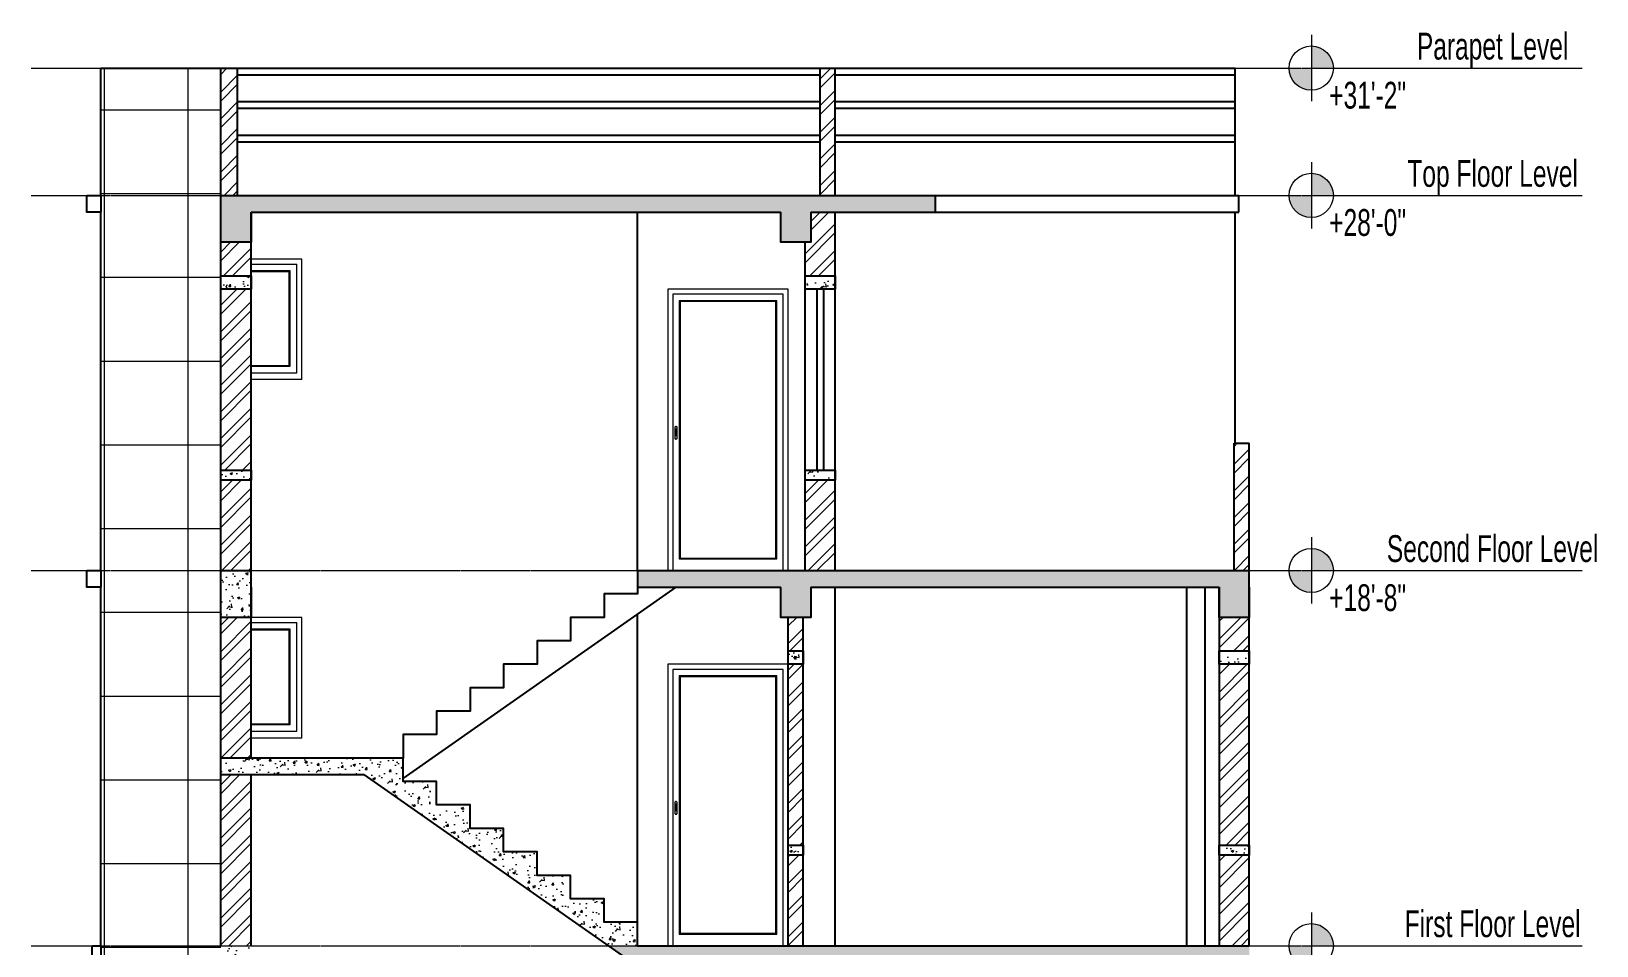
# Model space of a CAD drawing. Header units: inches. Extents: x -5142662 to -4941318, y -3361958 to -3160563.
# Drawn here: x -5002271.8 to -5001804.4, y -3263024.5 to -3262751.5 of the extents above; entities that cross this region are included whole.
import ezdxf

# ---------------------------------------------------------------- set-up
doc = ezdxf.new("R2010")
doc.units = ezdxf.units.IN
doc.header["$LTSCALE"] = 2
doc.header["$MEASUREMENT"] = 0
doc.linetypes.add('ACAD_ISO02W100', pattern=[15, 12, -3])
doc.linetypes.add('CENTER', pattern=[2, 1.25, -0.25, 0.25, -0.25])
doc.layers.get('0').update_dxf_attribs({"linetype": 'CONTINUOUS'})
for name, color, linetype, lineweight in [('Annotate-Bold.w', 187, 'CONTINUOUS', 18), ('Door-Window', 47, 'CONTINUOUS', 15), ('HATCH', 60, 'ACAD_ISO02W100', 13), ('window', 4, 'CONTINUOUS', 13)]:
    doc.layers.add(name, color=color, linetype=linetype, lineweight=lineweight)
doc.styles.add('Arial', font='arial.ttf', dxfattribs={"width": 0.8, "height": 12})
pattern_1 = [(50, (0, 0), (7.172601826, -0.62752135), [0.75, -8.25]), (355, (0, 0), (-1.387513336, 7.521921337), [0.6, -6.6]), (100.45144446, (0.598, -0.052), (5.785088467, 6.89439991), [0.63740192, -7.01142112]), (46.1842, (0, 2), (10.672413307, -1.655192808), [1.125, -12.375]), (96.63563549, (0.889, 1.862), (9.346619457, 9.741186008), [0.95610342, -10.5171376]), (351.184164, (0, 2), (9.34661945, 9.741186003), [0.9, -9.90000001]), (21, (1, 1.5), (5.969070521, -4.0261889067), [0.75, -8.25]), (326, (1, 1.5), (2.433153319, 7.2515004505), [0.6, -6.6]), (71.45144474, (1.4974, 1.1645), (8.402223767, 3.225311528), [0.6374019, -7.01142112]), (37.5, (0, 0), (0.1215985532, 3.3289385383), [0, -6.52, 0, -6.7, 0, -6.625]), (7.5, (0, 0), (2.6306953744, 3.9441171188), [0, -3.82, 0, -6.37, 0, -2.525]), (327.5, (-2.23, 0), (5.3382243617, -0.2255487173), [0, -2.5, 0, -7.8, 0, -10.35]), (317.5, (-3.23, 0), (5.8318616934, 1.0010498233), [0, -3.25, 0, -5.18, 0, -7.35])]

msp = doc.modelspace()

# ---------------------------------------------------------------- hatches: boundary and pattern name
at = {"layer": 'Annotate-Bold.w', "ltscale": 0.005}
h = msp.add_hatch(color=256, dxfattribs=at)
h.dxf.hatch_style = 1
h.paths.add_polyline_path([(-5001889.64, -3262755.93), (-5001889.64, -3262762.52), (-5001883.04, -3262762.52, 0.414214)])
h.paths.add_polyline_path([(-5001889.64, -3262769.12), (-5001889.64, -3262762.52), (-5001896.23, -3262762.52, 0.414214)])
h = msp.add_hatch(color=256, dxfattribs=at)
h.dxf.hatch_style = 1
h.paths.add_polyline_path([(-5001889.64, -3262793.93), (-5001889.64, -3262800.52), (-5001883.04, -3262800.52, 0.414214)])
h.paths.add_polyline_path([(-5001889.64, -3262807.12), (-5001889.64, -3262800.52), (-5001896.23, -3262800.52, 0.414214)])
h = msp.add_hatch(color=256, dxfattribs=at)
h.dxf.hatch_style = 1
h.paths.add_polyline_path([(-5001889.64, -3262905.93), (-5001889.64, -3262912.52), (-5001883.04, -3262912.52, 0.414214)])
h.paths.add_polyline_path([(-5001889.64, -3262919.12), (-5001889.64, -3262912.52), (-5001896.23, -3262912.52, 0.414214)])
h = msp.add_hatch(color=256, dxfattribs=at)
h.dxf.hatch_style = 1
h.paths.add_polyline_path([(-5001889.64, -3263017.93), (-5001889.64, -3263024.52), (-5001883.04, -3263024.52, 0.414214)])
h.paths.add_polyline_path([(-5001889.64, -3263031.12), (-5001889.64, -3263024.52), (-5001896.23, -3263024.52, 0.414214)])
at = {"layer": 'Door-Window', "linetype": 'ByBlock'}
h = msp.add_hatch(dxfattribs=at)
h.set_pattern_fill('AR-CONC', color=256)
h.set_pattern_definition(pattern_1)
h.paths.add_polyline_path([(-5002039.05, -3262805.52), (-5002001.8, -3262805.52), (-5002001.8, -3262800.52), (-5002215.26, -3262800.52), (-5002215.26, -3262814.52), (-5002206.17, -3262814.52), (-5002206.17, -3262805.52), (-5002048.05, -3262805.52), (-5002048.05, -3262814.52), (-5002039.05, -3262814.52)])
h = msp.add_hatch(dxfattribs=at)
h.set_pattern_fill('AR-CONC', color=256)
h.set_pattern_definition(pattern_1)
h.paths.add_polyline_path([(-5002206.17, -3262824.52), (-5002215.26, -3262824.52), (-5002215.26, -3262828.52), (-5002206.17, -3262828.52)])
h = msp.add_hatch(dxfattribs=at)
h.set_pattern_fill('AR-CONC', color=256)
h.set_pattern_definition(pattern_1)
h.paths.add_polyline_path([(-5002031.8, -3262824.52), (-5002040.8, -3262824.52), (-5002040.8, -3262828.52), (-5002031.8, -3262828.52)])
h = msp.add_hatch(dxfattribs=at)
h.set_pattern_fill('AR-CONC', color=256)
h.set_pattern_definition(pattern_1)
h.paths.add_polyline_path([(-5002206.17, -3262882.52), (-5002215.26, -3262882.52), (-5002215.26, -3262885.52), (-5002206.17, -3262885.52)])
h = msp.add_hatch(dxfattribs=at)
h.set_pattern_fill('AR-CONC', color=256)
h.set_pattern_definition(pattern_1)
h.paths.add_polyline_path([(-5002031.8, -3262882.52), (-5002040.8, -3262882.52), (-5002040.8, -3262885.52), (-5002031.8, -3262885.52)])
h = msp.add_hatch(dxfattribs=at)
h.set_pattern_fill('AR-CONC', color=256)
h.set_pattern_definition(pattern_1)
h.paths.add_polyline_path([(-5002206.17, -3262917.52), (-5002206.17, -3262912.52), (-5002215.26, -3262912.52), (-5002215.26, -3262926.52), (-5002206.17, -3262926.52)])
h = msp.add_hatch(dxfattribs=at)
h.set_pattern_fill('AR-CONC', color=256)
h.set_pattern_definition(pattern_1)
h.paths.add_polyline_path([(-5002039.05, -3262917.52), (-5001917.16, -3262917.52), (-5001917.16, -3262926.52), (-5001908.16, -3262926.52), (-5001908.16, -3262917.52), (-5001908.16, -3262912.52), (-5002090.8, -3262912.52), (-5002090.8, -3262917.52), (-5002048.05, -3262917.52), (-5002048.05, -3262926.52), (-5002039.05, -3262926.52)])
h = msp.add_hatch(dxfattribs=at)
h.set_pattern_fill('AR-CONC', color=256)
h.set_pattern_definition(pattern_1)
h.paths.add_polyline_path([(-5002041.3, -3262936.52), (-5002045.8, -3262936.52), (-5002045.8, -3262940.52), (-5002041.3, -3262940.52)])
h = msp.add_hatch(dxfattribs=at)
h.set_pattern_fill('AR-CONC', color=256)
h.set_pattern_definition(pattern_1)
h.paths.add_polyline_path([(-5001908.16, -3262936.52), (-5001917.16, -3262936.52), (-5001917.16, -3262940.52), (-5001908.16, -3262940.52)])
h = msp.add_hatch(dxfattribs=at)
h.set_pattern_fill('AR-CONC', color=256)
h.set_pattern_definition(pattern_1)
h.paths.add_polyline_path([(-5002100.8, -3263010.52), (-5002110.8, -3263010.52), (-5002110.8, -3263003.52), (-5002120.8, -3263003.52), (-5002120.8, -3262996.52), (-5002130.8, -3262996.52), (-5002130.8, -3262989.52), (-5002140.8, -3262989.52), (-5002140.8, -3262982.52), (-5002150.8, -3262982.52), (-5002150.8, -3262975.52), (-5002160.8, -3262975.52), (-5002160.8, -3262968.52), (-5002215.26, -3262968.52), (-5002215.26, -3262973.52), (-5002172.38, -3262973.52), (-5002099.52, -3263024.52), (-5002090.8, -3263024.52), (-5002090.8, -3263017.52), (-5002100.8, -3263017.52)])
h = msp.add_hatch(dxfattribs=at)
h.set_pattern_fill('AR-CONC', color=256)
h.set_pattern_definition(pattern_1)
h.paths.add_polyline_path([(-5002041.3, -3262994.52), (-5002045.8, -3262994.52), (-5002045.8, -3262997.52), (-5002041.3, -3262997.52)])
h = msp.add_hatch(dxfattribs=at)
h.set_pattern_fill('AR-CONC', color=256)
h.set_pattern_definition(pattern_1)
h.paths.add_polyline_path([(-5001908.16, -3262994.52), (-5001917.16, -3262994.52), (-5001917.16, -3262997.52), (-5001908.16, -3262997.52)])
h = msp.add_hatch(dxfattribs=at)
h.set_pattern_fill('AR-CONC', color=256)
h.set_pattern_definition(pattern_1)
h.paths.add_polyline_path([(-5002206.17, -3263029.52), (-5002206.17, -3263024.52), (-5002215.26, -3263024.52), (-5002215.26, -3263038.52), (-5002206.17, -3263038.52)])
h = msp.add_hatch(dxfattribs=at)
h.set_pattern_fill('AR-CONC', color=256)
h.set_pattern_definition(pattern_1)
h.paths.add_polyline_path([(-5002039.05, -3263029.52), (-5001917.16, -3263029.52), (-5001917.16, -3263038.52), (-5001908.16, -3263038.52), (-5001908.16, -3263029.52), (-5001908.16, -3263024.52), (-5002099.52, -3263024.52), (-5002092.38, -3263029.52), (-5002048.05, -3263029.52), (-5002048.05, -3263038.52), (-5002039.05, -3263038.52)])
at = {"layer": 'HATCH', "transparency": 33554661}
h = msp.add_hatch(dxfattribs=at)
h.set_pattern_fill('ANSI37', color=256, scale=200, angle=45)
h.paths.add_polyline_path([(-5002215.26, -3262762.52), (-5002251.08, -3262762.52), (-5002251.08, -3262800.52), (-5002215.26, -3262800.52)])
at = {"layer": 'HATCH', "ltscale": 0.01}
h = msp.add_hatch(dxfattribs=at)
h.set_pattern_fill('ANSI32', color=256, scale=15, style=0)
h.paths.add_polyline_path([(-5002210.21, -3262762.52), (-5002215.26, -3262762.52), (-5002215.26, -3262800.52), (-5002210.21, -3262800.52)])
h = msp.add_hatch(dxfattribs=at)
h.set_pattern_fill('ANSI32', color=256, scale=15, style=0)
h.paths.add_polyline_path([(-5002031.8, -3262762.52), (-5002036.3, -3262762.52), (-5002036.3, -3262800.52), (-5002031.8, -3262800.52)])
at = {"layer": 'HATCH', "transparency": 33554661}
h = msp.add_hatch(dxfattribs=at)
h.set_pattern_fill('ANSI37', color=256, scale=200, angle=45)
h.paths.add_polyline_path([(-5002215.26, -3262800.52), (-5002251.08, -3262800.52), (-5002251.08, -3262805.52), (-5002251.08, -3262912.52), (-5002215.26, -3262912.52)])
at = {"layer": 'HATCH', "ltscale": 0.01}
h = msp.add_hatch(dxfattribs=at)
h.set_pattern_fill('ANSI32', color=256, scale=15, style=0)
h.paths.add_polyline_path([(-5002031.8, -3262805.52), (-5002039.05, -3262805.52), (-5002039.05, -3262814.52), (-5002040.8, -3262814.52), (-5002040.8, -3262824.52), (-5002031.8, -3262824.52)])
h = msp.add_hatch(dxfattribs=at)
h.set_pattern_fill('ANSI32', color=256, scale=15, style=0)
h.paths.add_polyline_path([(-5002206.17, -3262814.52), (-5002215.26, -3262814.52), (-5002215.26, -3262824.52), (-5002206.17, -3262824.52)])
h = msp.add_hatch(dxfattribs=at)
h.set_pattern_fill('ANSI32', color=256, scale=15, style=0)
h.paths.add_polyline_path([(-5002206.17, -3262828.52), (-5002215.26, -3262828.52), (-5002215.26, -3262882.52), (-5002206.17, -3262882.52)])
h = msp.add_hatch(dxfattribs=at)
h.set_pattern_fill('ANSI32', color=256, scale=15, style=0)
h.paths.add_polyline_path([(-5001908.16, -3262874.52), (-5001912.67, -3262874.52), (-5001912.67, -3262912.52), (-5001908.16, -3262912.52)])
h = msp.add_hatch(dxfattribs=at)
h.set_pattern_fill('ANSI32', color=256, scale=15, style=0)
h.paths.add_polyline_path([(-5002206.17, -3262885.52), (-5002215.26, -3262885.52), (-5002215.26, -3262912.52), (-5002206.17, -3262912.52)])
h = msp.add_hatch(dxfattribs=at)
h.set_pattern_fill('ANSI32', color=256, scale=15, style=0)
h.paths.add_polyline_path([(-5002031.8, -3262885.52), (-5002040.8, -3262885.52), (-5002040.8, -3262912.52), (-5002031.8, -3262912.52)])
at = {"layer": 'HATCH', "transparency": 33554661}
h = msp.add_hatch(dxfattribs=at)
h.set_pattern_fill('ANSI37', color=256, scale=200, angle=45)
h.paths.add_polyline_path([(-5002215.26, -3262912.52), (-5002251.08, -3262912.52), (-5002251.08, -3262917.52), (-5002251.08, -3263024.52), (-5002215.26, -3263024.52)])
at = {"layer": 'HATCH', "ltscale": 0.01}
h = msp.add_hatch(dxfattribs=at)
h.set_pattern_fill('ANSI32', color=256, scale=15, style=0)
h.paths.add_polyline_path([(-5002206.17, -3262926.52), (-5002215.26, -3262926.52), (-5002215.26, -3262968.52), (-5002206.17, -3262968.52)])
h = msp.add_hatch(dxfattribs=at)
h.set_pattern_fill('ANSI32', color=256, scale=15, style=0)
h.paths.add_polyline_path([(-5002041.3, -3262926.52), (-5002045.8, -3262926.52), (-5002045.8, -3262936.52), (-5002041.3, -3262936.52)])
h = msp.add_hatch(dxfattribs=at)
h.set_pattern_fill('ANSI32', color=256, scale=15, style=0)
h.paths.add_polyline_path([(-5001908.16, -3262926.52), (-5001917.16, -3262926.52), (-5001917.16, -3262936.52), (-5001908.16, -3262936.52)])
h = msp.add_hatch(dxfattribs=at)
h.set_pattern_fill('ANSI32', color=256, scale=15, style=0)
h.paths.add_polyline_path([(-5002041.3, -3262940.52), (-5002045.8, -3262940.52), (-5002045.8, -3262994.52), (-5002041.3, -3262994.52)])
h = msp.add_hatch(dxfattribs=at)
h.set_pattern_fill('ANSI32', color=256, scale=15, style=0)
h.paths.add_polyline_path([(-5001908.16, -3262940.52), (-5001917.16, -3262940.52), (-5001917.16, -3262994.52), (-5001908.16, -3262994.52)])
h = msp.add_hatch(dxfattribs=at)
h.set_pattern_fill('ANSI32', color=256, scale=15, style=0)
h.paths.add_polyline_path([(-5002206.17, -3262973.52), (-5002215.26, -3262973.52), (-5002215.26, -3263024.52), (-5002206.17, -3263024.52)])
h = msp.add_hatch(dxfattribs=at)
h.set_pattern_fill('ANSI32', color=256, scale=15, style=0)
h.paths.add_polyline_path([(-5002041.3, -3262997.52), (-5002045.8, -3262997.52), (-5002045.8, -3263024.52), (-5002041.3, -3263024.52)])
h = msp.add_hatch(dxfattribs=at)
h.set_pattern_fill('ANSI32', color=256, scale=15, style=0)
h.paths.add_polyline_path([(-5001908.16, -3262997.52), (-5001917.16, -3262997.52), (-5001917.16, -3263024.52), (-5001908.16, -3263024.52)])
at = {"layer": 'HATCH', "transparency": 33554661}
h = msp.add_hatch(dxfattribs=at)
h.set_pattern_fill('ANSI37', color=256, scale=200, angle=45)
h.paths.add_polyline_path([(-5002215.26, -3263024.52), (-5002251.08, -3263024.52), (-5002251.08, -3263029.52), (-5002251.08, -3263136.52), (-5002215.26, -3263136.52)])

# ---------------------------------------------------------------- linework, layer by layer
at = {"ltscale": 0.5}
for p, q in [((-5002251.08, -3262800.52), (-5002251.08, -3262762.52)), ((-5002251.08, -3262762.52), (-5001912.35, -3262762.52)), ((-5002215.26, -3262800.52), (-5002215.26, -3262762.52)), ((-5002210.21, -3262800.52), (-5002210.21, -3262762.52)), ((-5002210.21, -3262764.52), (-5002036.3, -3262764.52)), ((-5002036.3, -3262800.52), (-5002036.3, -3262762.52)), ((-5002031.8, -3262800.52), (-5002031.8, -3262762.52)), ((-5002031.8, -3262764.52), (-5001912.35, -3262764.52)), ((-5001912.35, -3262800.52), (-5001912.35, -3262762.52)), ((-5002210.21, -3262772.52), (-5002036.3, -3262772.52)), ((-5002210.21, -3262774.52), (-5002036.3, -3262774.52)), ((-5002031.8, -3262772.52), (-5001912.35, -3262772.52)), ((-5002031.8, -3262774.52), (-5001912.35, -3262774.52)), ((-5002210.21, -3262782.52), (-5002036.3, -3262782.52)), ((-5002210.21, -3262784.52), (-5002036.3, -3262784.52)), ((-5002031.8, -3262782.52), (-5001912.35, -3262782.52)), ((-5002031.8, -3262784.52), (-5001912.35, -3262784.52)), ((-5002215.26, -3262800.52), (-5002206.17, -3262800.52)), ((-5002215.26, -3262912.52), (-5002215.26, -3262800.52)), ((-5002206.17, -3262800.52), (-5001911.25, -3262800.52)), ((-5002001.8, -3262805.52), (-5002001.8, -3262800.52)), ((-5001911.25, -3262805.52), (-5001911.25, -3262800.52)), ((-5002251.08, -3262912.52), (-5002251.08, -3262805.52)), ((-5002206.17, -3262805.52), (-5002048.05, -3262805.52)), ((-5002206.17, -3262912.52), (-5002206.17, -3262805.52)), ((-5002090.8, -3262912.52), (-5002090.8, -3262805.52)), ((-5002039.05, -3262805.52), (-5001911.25, -3262805.52)), ((-5002031.8, -3262912.52), (-5002031.8, -3262805.52)), ((-5001912.35, -3262874.52), (-5001912.35, -3262805.52)), ((-5002040.8, -3262912.52), (-5002040.8, -3262814.52)), ((-5002037.3, -3262828.52), (-5002037.3, -3262882.52)), ((-5002035.3, -3262828.52), (-5002035.3, -3262882.52)), ((-5001912.67, -3262912.52), (-5001912.67, -3262874.52)), ((-5001912.67, -3262874.52), (-5001908.16, -3262874.52)), ((-5001908.16, -3262912.52), (-5001908.16, -3262874.52)), ((-5002215.26, -3262912.52), (-5002206.17, -3262912.52)), ((-5002215.26, -3263024.52), (-5002215.26, -3262912.52)), ((-5002206.17, -3262968.52), (-5002206.17, -3262912.52)), ((-5002090.8, -3262912.52), (-5001908.16, -3262912.52)), ((-5001908.16, -3263024.52), (-5001908.16, -3262912.52)), ((-5002251.08, -3263024.52), (-5002251.08, -3262917.52)), ((-5002160.8, -3262974.63), (-5002079.22, -3262917.52)), ((-5002090.8, -3262917.52), (-5002048.05, -3262917.52)), ((-5002039.05, -3262917.52), (-5001917.16, -3262917.52)), ((-5002031.8, -3263024.52), (-5002031.8, -3262917.52)), ((-5001926.87, -3262917.52), (-5001926.87, -3263024.52)), ((-5001921.36, -3263024.52), (-5001921.36, -3262917.52)), ((-5001917.16, -3262917.52), (-5001917.16, -3263024.52)), ((-5002090.8, -3263024.52), (-5002090.8, -3262925.63)), ((-5002045.8, -3263024.52), (-5002045.8, -3262926.52)), ((-5002041.3, -3263024.52), (-5002041.3, -3262926.52)), ((-5002160.8, -3262968.52), (-5002215.26, -3262968.52)), ((-5002172.38, -3262973.52), (-5002215.26, -3262973.52)), ((-5002206.17, -3263024.52), (-5002206.17, -3262973.52)), ((-5002172.38, -3262973.52), (-5002092.38, -3263029.52)), ((-5002090.8, -3263024.52), (-5001908.16, -3263024.52))]:
    msp.add_line(p, q, dxfattribs=at)
for points in [[(-5002255.27, -3262800.52), (-5002251.08, -3262800.52), (-5002251.08, -3262805.52), (-5002255.27, -3262805.52)], [(-5002215.26, -3262824.52), (-5002206.17, -3262824.52), (-5002206.17, -3262828.52), (-5002215.26, -3262828.52)], [(-5002040.8, -3262824.52), (-5002031.8, -3262824.52), (-5002031.8, -3262828.52), (-5002040.8, -3262828.52)], [(-5002215.26, -3262882.52), (-5002206.17, -3262882.52), (-5002206.17, -3262885.52), (-5002215.26, -3262885.52)], [(-5002040.8, -3262882.52), (-5002031.8, -3262882.52), (-5002031.8, -3262885.52), (-5002040.8, -3262885.52)], [(-5002255.27, -3262912.52), (-5002251.08, -3262912.52), (-5002251.08, -3262917.52), (-5002255.27, -3262917.52)], [(-5002045.8, -3262936.52), (-5002041.3, -3262936.52), (-5002041.3, -3262940.52), (-5002045.8, -3262940.52)], [(-5001917.16, -3262936.52), (-5001908.16, -3262936.52), (-5001908.16, -3262940.52), (-5001917.16, -3262940.52)], [(-5002045.8, -3262994.52), (-5002041.3, -3262994.52), (-5002041.3, -3262997.52), (-5002045.8, -3262997.52)], [(-5001917.16, -3262994.52), (-5001908.16, -3262994.52), (-5001908.16, -3262997.52), (-5001917.16, -3262997.52)], [(-5002253.59, -3263024.52), (-5002251.08, -3263024.52), (-5002251.08, -3263029.52), (-5002253.59, -3263029.52)]]:
    msp.add_lwpolyline(points, close=True, dxfattribs=at)
for points in [[(-5002206.17, -3262805.52), (-5002206.17, -3262814.52), (-5002215.26, -3262814.52), (-5002215.26, -3262805.52)], [(-5002039.05, -3262805.52), (-5002039.05, -3262814.52), (-5002048.05, -3262814.52), (-5002048.05, -3262805.52)], [(-5002090.8, -3262912.52), (-5002090.8, -3262919.52), (-5002100.8, -3262919.52), (-5002100.8, -3262926.52), (-5002110.8, -3262926.52), (-5002110.8, -3262933.52), (-5002120.8, -3262933.52), (-5002120.8, -3262940.52), (-5002130.8, -3262940.52), (-5002130.8, -3262947.52), (-5002140.8, -3262947.52), (-5002140.8, -3262954.52), (-5002150.8, -3262954.52), (-5002150.8, -3262961.52), (-5002160.8, -3262961.52), (-5002160.8, -3262968.52)], [(-5002206.17, -3262917.52), (-5002206.17, -3262926.52), (-5002215.26, -3262926.52), (-5002215.26, -3262917.52)], [(-5002039.05, -3262917.52), (-5002039.05, -3262926.52), (-5002048.05, -3262926.52), (-5002048.05, -3262917.52)], [(-5001908.16, -3262917.52), (-5001908.16, -3262926.52), (-5001917.16, -3262926.52), (-5001917.16, -3262917.52)], [(-5002090.8, -3263024.52), (-5002090.8, -3263017.52), (-5002100.8, -3263017.52), (-5002100.8, -3263010.52), (-5002110.8, -3263010.52), (-5002110.8, -3263003.52), (-5002120.8, -3263003.52), (-5002120.8, -3262996.52), (-5002130.8, -3262996.52), (-5002130.8, -3262989.52), (-5002140.8, -3262989.52), (-5002140.8, -3262982.52), (-5002150.8, -3262982.52), (-5002150.8, -3262975.52), (-5002160.8, -3262975.52), (-5002160.8, -3262968.52)]]:
    msp.add_lwpolyline(points, dxfattribs=at)
at = {"layer": 'Annotate-Bold.w', "ltscale": 0.005}
for p, q in [((-5001889.62, -3262752.61), (-5001889.62, -3262772.4)), ((-5001889.62, -3262790.61), (-5001889.62, -3262810.4)), ((-5001889.62, -3262902.61), (-5001889.62, -3262922.4)), ((-5001889.62, -3263014.61), (-5001889.62, -3263034.4))]:
    msp.add_line(p, q, dxfattribs=at)
at = {"layer": 'Annotate-Bold.w', "linetype": 'CENTER', "ltscale": 0.01}
for p, q in [((-5002271.81, -3262762.52), (-5001883.04, -3262762.52)), ((-5002271.81, -3262800.52), (-5001883.04, -3262800.52)), ((-5002271.81, -3262912.52), (-5001883.04, -3262912.52)), ((-5002271.81, -3263024.52), (-5001883.04, -3263024.52))]:
    msp.add_line(p, q, dxfattribs=at)
at = {"layer": 'Annotate-Bold.w'}
for p, q in [((-5001883.04, -3262762.52), (-5001808.73, -3262762.52)), ((-5001883.04, -3262800.52), (-5001808.73, -3262800.52)), ((-5001883.04, -3262912.52), (-5001808.73, -3262912.52)), ((-5001883.04, -3263024.52), (-5001808.73, -3263024.52))]:
    msp.add_line(p, q, dxfattribs=at)
at = {"layer": 'Annotate-Bold.w', "ltscale": 0.005}
for centre in [(-5001889.64, -3262762.52), (-5001889.64, -3262800.52), (-5001889.64, -3262912.52), (-5001889.64, -3263024.52)]:
    msp.add_circle(centre, 6.6, dxfattribs=at)
at = {"layer": 'window'}
for p, q in [((-5002191.05, -3262819.52), (-5002206.17, -3262819.52)), ((-5002206.17, -3262821.02), (-5002192.54, -3262821.02)), ((-5002192.54, -3262853.52), (-5002192.54, -3262821.02)), ((-5002191.05, -3262855.52), (-5002191.05, -3262819.52)), ((-5002194.54, -3262823.02), (-5002206.17, -3262823.02)), ((-5002206.17, -3262823.27), (-5002194.79, -3262823.27)), ((-5002194.79, -3262823.27), (-5002194.54, -3262823.02)), ((-5002194.79, -3262851.27), (-5002194.79, -3262823.27)), ((-5002194.54, -3262851.52), (-5002194.54, -3262823.02)), ((-5002078.11, -3262832.21), (-5002078.34, -3262831.99)), ((-5002049.49, -3262832.21), (-5002049.26, -3262831.99)), ((-5002206.17, -3262851.27), (-5002194.79, -3262851.27)), ((-5002206.17, -3262851.52), (-5002194.54, -3262851.52)), ((-5002206.17, -3262853.52), (-5002192.54, -3262853.52)), ((-5002194.54, -3262851.52), (-5002194.79, -3262851.27)), ((-5002191.05, -3262855.52), (-5002206.17, -3262855.52)), ((-5002079.58, -3262869.71), (-5002079.56, -3262869.64)), ((-5002079.58, -3262869.71), (-5002079.57, -3262869.67)), ((-5002079.58, -3262873.1), (-5002079.58, -3262869.71)), ((-5002079.57, -3262873.13), (-5002079.58, -3262873.1)), ((-5002079.57, -3262869.67), (-5002079.56, -3262869.64)), ((-5002079.56, -3262873.17), (-5002079.57, -3262873.13)), ((-5002079.56, -3262869.64), (-5002079.55, -3262869.61)), ((-5002079.56, -3262873.17), (-5002079.55, -3262873.2)), ((-5002079.55, -3262869.61), (-5002079.52, -3262869.58)), ((-5002079.55, -3262873.2), (-5002079.52, -3262873.23)), ((-5002079.5, -3262869.55), (-5002079.52, -3262869.58)), ((-5002079.52, -3262873.23), (-5002079.5, -3262873.25)), ((-5002079.46, -3262869.53), (-5002079.5, -3262869.55)), ((-5002079.46, -3262873.28), (-5002079.5, -3262873.25)), ((-5002079.48, -3262870.4), (-5002079.49, -3262870.42)), ((-5002079.49, -3262870.42), (-5002079.49, -3262872.13)), ((-5002079.48, -3262872.15), (-5002079.49, -3262872.13)), ((-5002079.47, -3262870.36), (-5002079.48, -3262870.38)), ((-5002079.48, -3262870.38), (-5002079.48, -3262870.4)), ((-5002079.48, -3262872.18), (-5002079.48, -3262872.15)), ((-5002079.47, -3262872.2), (-5002079.48, -3262872.18)), ((-5002079.45, -3262870.34), (-5002079.47, -3262870.36)), ((-5002079.45, -3262872.22), (-5002079.47, -3262872.2)), ((-5002079.46, -3262869.53), (-5002079.43, -3262869.51)), ((-5002079.43, -3262873.29), (-5002079.46, -3262873.28)), ((-5002079.43, -3262870.32), (-5002079.45, -3262870.34)), ((-5002079.43, -3262872.24), (-5002079.45, -3262872.22)), ((-5002079.39, -3262869.5), (-5002079.43, -3262869.51)), ((-5002079.41, -3262870.3), (-5002079.43, -3262870.32)), ((-5002079.41, -3262872.25), (-5002079.43, -3262872.24)), ((-5002079.43, -3262873.29), (-5002079.39, -3262873.31)), ((-5002079.39, -3262870.29), (-5002079.41, -3262870.3)), ((-5002079.39, -3262872.26), (-5002079.41, -3262872.25)), ((-5002079.35, -3262869.49), (-5002079.39, -3262869.5)), ((-5002079.36, -3262870.28), (-5002079.39, -3262870.29)), ((-5002079.36, -3262872.27), (-5002079.39, -3262872.26)), ((-5002079.35, -3262873.32), (-5002079.39, -3262873.31)), ((-5002079.33, -3262870.28), (-5002079.36, -3262870.28)), ((-5002079.33, -3262872.28), (-5002079.36, -3262872.27)), ((-5002079.31, -3262869.48), (-5002079.35, -3262869.49)), ((-5002079.31, -3262873.32), (-5002079.35, -3262873.32)), ((-5002079.31, -3262870.28), (-5002079.33, -3262870.28)), ((-5002079.31, -3262872.28), (-5002079.33, -3262872.28)), ((-5002079.26, -3262869.49), (-5002079.31, -3262869.48)), ((-5002079.28, -3262870.28), (-5002079.31, -3262870.28)), ((-5002079.28, -3262872.28), (-5002079.31, -3262872.28)), ((-5002079.31, -3262873.32), (-5002079.26, -3262873.32)), ((-5002079.25, -3262870.28), (-5002079.28, -3262870.28)), ((-5002079.25, -3262872.27), (-5002079.28, -3262872.28)), ((-5002079.26, -3262869.49), (-5002079.22, -3262869.5)), ((-5002079.26, -3262873.32), (-5002079.22, -3262873.31)), ((-5002079.22, -3262870.29), (-5002079.25, -3262870.28)), ((-5002079.22, -3262872.26), (-5002079.25, -3262872.27)), ((-5002079.22, -3262869.5), (-5002079.18, -3262869.51)), ((-5002079.2, -3262870.3), (-5002079.22, -3262870.29)), ((-5002079.2, -3262872.25), (-5002079.22, -3262872.26)), ((-5002079.18, -3262873.29), (-5002079.22, -3262873.31)), ((-5002079.18, -3262870.32), (-5002079.2, -3262870.3)), ((-5002079.18, -3262872.24), (-5002079.2, -3262872.25)), ((-5002079.18, -3262869.51), (-5002079.15, -3262869.53)), ((-5002079.16, -3262870.34), (-5002079.18, -3262870.32)), ((-5002079.16, -3262872.22), (-5002079.18, -3262872.24)), ((-5002079.15, -3262873.28), (-5002079.18, -3262873.29)), ((-5002079.14, -3262870.36), (-5002079.16, -3262870.34)), ((-5002079.14, -3262872.2), (-5002079.16, -3262872.22)), ((-5002079.15, -3262869.53), (-5002079.11, -3262869.55)), ((-5002079.15, -3262873.28), (-5002079.11, -3262873.25)), ((-5002079.13, -3262870.38), (-5002079.14, -3262870.36)), ((-5002079.13, -3262872.18), (-5002079.14, -3262872.2)), ((-5002079.13, -3262870.4), (-5002079.13, -3262870.38)), ((-5002079.12, -3262870.42), (-5002079.13, -3262870.4)), ((-5002079.12, -3262872.13), (-5002079.13, -3262872.15)), ((-5002079.13, -3262872.15), (-5002079.13, -3262872.18)), ((-5002079.12, -3262872.13), (-5002079.12, -3262870.42)), ((-5002079.11, -3262869.55), (-5002079.09, -3262869.58)), ((-5002079.11, -3262873.25), (-5002079.09, -3262873.23)), ((-5002079.06, -3262869.61), (-5002079.09, -3262869.58)), ((-5002079.09, -3262873.23), (-5002079.06, -3262873.2)), ((-5002079.05, -3262869.64), (-5002079.06, -3262869.61)), ((-5002079.05, -3262873.17), (-5002079.06, -3262873.2)), ((-5002079.04, -3262869.67), (-5002079.05, -3262869.64)), ((-5002079.04, -3262873.1), (-5002079.05, -3262873.17)), ((-5002079.04, -3262873.13), (-5002079.05, -3262873.17)), ((-5002079.04, -3262869.67), (-5002079.04, -3262869.71)), ((-5002079.04, -3262869.71), (-5002079.04, -3262873.1)), ((-5002079.04, -3262873.13), (-5002079.04, -3262873.1)), ((-5002078.11, -3262908.83), (-5002078.34, -3262909.06)), ((-5002049.26, -3262909.06), (-5002049.49, -3262908.83)), ((-5002191.05, -3262926.52), (-5002206.17, -3262926.52)), ((-5002206.17, -3262928.02), (-5002192.54, -3262928.02)), ((-5002192.54, -3262960.52), (-5002192.54, -3262928.02)), ((-5002191.05, -3262962.52), (-5002191.05, -3262926.52)), ((-5002194.54, -3262930.02), (-5002206.17, -3262930.02)), ((-5002206.17, -3262930.27), (-5002194.79, -3262930.27)), ((-5002194.79, -3262930.27), (-5002194.54, -3262930.02)), ((-5002194.79, -3262958.27), (-5002194.79, -3262930.27)), ((-5002194.54, -3262958.52), (-5002194.54, -3262930.02)), ((-5002078.11, -3262944.21), (-5002078.34, -3262943.99)), ((-5002049.49, -3262944.21), (-5002049.26, -3262943.99)), ((-5002206.17, -3262958.27), (-5002194.79, -3262958.27)), ((-5002206.17, -3262958.52), (-5002194.54, -3262958.52)), ((-5002206.17, -3262960.52), (-5002192.54, -3262960.52)), ((-5002191.05, -3262962.52), (-5002206.17, -3262962.52)), ((-5002194.54, -3262958.52), (-5002194.79, -3262958.27)), ((-5002079.58, -3262981.71), (-5002079.56, -3262981.64)), ((-5002079.58, -3262981.71), (-5002079.57, -3262981.67)), ((-5002079.58, -3262985.1), (-5002079.58, -3262981.71)), ((-5002079.57, -3262985.13), (-5002079.58, -3262985.1)), ((-5002079.57, -3262981.67), (-5002079.56, -3262981.64)), ((-5002079.56, -3262985.17), (-5002079.57, -3262985.13)), ((-5002079.56, -3262981.64), (-5002079.55, -3262981.61)), ((-5002079.56, -3262985.17), (-5002079.55, -3262985.2)), ((-5002079.55, -3262981.61), (-5002079.52, -3262981.58)), ((-5002079.55, -3262985.2), (-5002079.52, -3262985.23)), ((-5002079.5, -3262981.55), (-5002079.52, -3262981.58)), ((-5002079.52, -3262985.23), (-5002079.5, -3262985.25)), ((-5002079.46, -3262981.53), (-5002079.5, -3262981.55)), ((-5002079.46, -3262985.28), (-5002079.5, -3262985.25)), ((-5002079.48, -3262982.4), (-5002079.49, -3262982.42)), ((-5002079.49, -3262982.42), (-5002079.49, -3262984.13)), ((-5002079.48, -3262984.15), (-5002079.49, -3262984.13)), ((-5002079.47, -3262982.36), (-5002079.48, -3262982.38)), ((-5002079.48, -3262982.38), (-5002079.48, -3262982.4)), ((-5002079.48, -3262984.18), (-5002079.48, -3262984.15)), ((-5002079.47, -3262984.2), (-5002079.48, -3262984.18)), ((-5002079.45, -3262982.34), (-5002079.47, -3262982.36)), ((-5002079.45, -3262984.22), (-5002079.47, -3262984.2)), ((-5002079.46, -3262981.53), (-5002079.43, -3262981.51)), ((-5002079.43, -3262985.29), (-5002079.46, -3262985.28)), ((-5002079.43, -3262982.32), (-5002079.45, -3262982.34)), ((-5002079.43, -3262984.24), (-5002079.45, -3262984.22)), ((-5002079.39, -3262981.5), (-5002079.43, -3262981.51)), ((-5002079.41, -3262982.3), (-5002079.43, -3262982.32)), ((-5002079.41, -3262984.25), (-5002079.43, -3262984.24)), ((-5002079.43, -3262985.29), (-5002079.39, -3262985.31)), ((-5002079.39, -3262982.29), (-5002079.41, -3262982.3)), ((-5002079.39, -3262984.26), (-5002079.41, -3262984.25)), ((-5002079.35, -3262981.49), (-5002079.39, -3262981.5)), ((-5002079.36, -3262982.28), (-5002079.39, -3262982.29)), ((-5002079.36, -3262984.27), (-5002079.39, -3262984.26)), ((-5002079.35, -3262985.32), (-5002079.39, -3262985.31)), ((-5002079.33, -3262982.28), (-5002079.36, -3262982.28)), ((-5002079.33, -3262984.28), (-5002079.36, -3262984.27)), ((-5002079.31, -3262981.48), (-5002079.35, -3262981.49)), ((-5002079.31, -3262985.32), (-5002079.35, -3262985.32)), ((-5002079.31, -3262982.28), (-5002079.33, -3262982.28)), ((-5002079.31, -3262984.28), (-5002079.33, -3262984.28)), ((-5002079.26, -3262981.49), (-5002079.31, -3262981.48)), ((-5002079.28, -3262982.28), (-5002079.31, -3262982.28)), ((-5002079.28, -3262984.28), (-5002079.31, -3262984.28)), ((-5002079.31, -3262985.32), (-5002079.26, -3262985.32)), ((-5002079.25, -3262982.28), (-5002079.28, -3262982.28)), ((-5002079.25, -3262984.27), (-5002079.28, -3262984.28)), ((-5002079.26, -3262981.49), (-5002079.22, -3262981.5)), ((-5002079.26, -3262985.32), (-5002079.22, -3262985.31)), ((-5002079.22, -3262982.29), (-5002079.25, -3262982.28)), ((-5002079.22, -3262984.26), (-5002079.25, -3262984.27)), ((-5002079.22, -3262981.5), (-5002079.18, -3262981.51)), ((-5002079.2, -3262982.3), (-5002079.22, -3262982.29)), ((-5002079.2, -3262984.25), (-5002079.22, -3262984.26)), ((-5002079.18, -3262985.29), (-5002079.22, -3262985.31)), ((-5002079.18, -3262982.32), (-5002079.2, -3262982.3)), ((-5002079.18, -3262984.24), (-5002079.2, -3262984.25)), ((-5002079.18, -3262981.51), (-5002079.15, -3262981.53)), ((-5002079.16, -3262982.34), (-5002079.18, -3262982.32)), ((-5002079.16, -3262984.22), (-5002079.18, -3262984.24)), ((-5002079.15, -3262985.28), (-5002079.18, -3262985.29)), ((-5002079.14, -3262982.36), (-5002079.16, -3262982.34)), ((-5002079.14, -3262984.2), (-5002079.16, -3262984.22)), ((-5002079.15, -3262981.53), (-5002079.11, -3262981.55)), ((-5002079.15, -3262985.28), (-5002079.11, -3262985.25)), ((-5002079.13, -3262982.38), (-5002079.14, -3262982.36)), ((-5002079.13, -3262984.18), (-5002079.14, -3262984.2)), ((-5002079.13, -3262982.4), (-5002079.13, -3262982.38)), ((-5002079.12, -3262982.42), (-5002079.13, -3262982.4)), ((-5002079.12, -3262984.13), (-5002079.13, -3262984.15)), ((-5002079.13, -3262984.15), (-5002079.13, -3262984.18)), ((-5002079.12, -3262984.13), (-5002079.12, -3262982.42)), ((-5002079.11, -3262981.55), (-5002079.09, -3262981.58)), ((-5002079.11, -3262985.25), (-5002079.09, -3262985.23)), ((-5002079.06, -3262981.61), (-5002079.09, -3262981.58)), ((-5002079.09, -3262985.23), (-5002079.06, -3262985.2)), ((-5002079.05, -3262981.64), (-5002079.06, -3262981.61)), ((-5002079.05, -3262985.17), (-5002079.06, -3262985.2)), ((-5002079.04, -3262981.67), (-5002079.05, -3262981.64)), ((-5002079.04, -3262985.1), (-5002079.05, -3262985.17)), ((-5002079.04, -3262985.13), (-5002079.05, -3262985.17)), ((-5002079.04, -3262981.67), (-5002079.04, -3262981.71)), ((-5002079.04, -3262981.71), (-5002079.04, -3262985.1)), ((-5002079.04, -3262985.13), (-5002079.04, -3262985.1)), ((-5002078.11, -3263020.83), (-5002078.34, -3263021.06)), ((-5002049.26, -3263021.06), (-5002049.49, -3263020.83))]:
    msp.add_line(p, q, dxfattribs=at)
for points in [[(-5002081.8, -3262912.52), (-5002045.8, -3262912.52), (-5002045.8, -3262828.52), (-5002081.8, -3262828.52)], [(-5002078.34, -3262909.06), (-5002049.26, -3262909.06), (-5002049.26, -3262831.99), (-5002078.34, -3262831.99)], [(-5002078.11, -3262908.83), (-5002049.49, -3262908.83), (-5002049.49, -3262832.21), (-5002078.11, -3262832.21)], [(-5002081.8, -3263024.52), (-5002045.8, -3263024.52), (-5002045.8, -3262940.52), (-5002081.8, -3262940.52)], [(-5002078.34, -3263021.06), (-5002049.26, -3263021.06), (-5002049.26, -3262943.99), (-5002078.34, -3262943.99)], [(-5002078.11, -3263020.83), (-5002049.49, -3263020.83), (-5002049.49, -3262944.21), (-5002078.11, -3262944.21)]]:
    msp.add_lwpolyline(points, close=True, dxfattribs=at)
for points in [[(-5002047.3, -3262912.52), (-5002047.3, -3262830.02), (-5002080.3, -3262830.02), (-5002080.3, -3262912.52)], [(-5002047.3, -3263024.52), (-5002047.3, -3262942.02), (-5002080.3, -3262942.02), (-5002080.3, -3263024.52)]]:
    msp.add_lwpolyline(points, dxfattribs=at)

# ---------------------------------------------------------------- texts
at = {"layer": 'Annotate-Bold.w', "ltscale": 0.005, "char_height": 7.9962, "style": 'Arial'}
for s, insert, width, attachment_point in [('\\A1;{\\fArial Narrow|b0|i0|c0|p34;Parapet Level}', (-5001835.5, -3262751.97), 82.6277, 2), ('\\A1;\\pt55.97313;{\\fArial Narrow|b0|i0|c0|p34;+31\'-2"}', (-5001872.81, -3262774.73), 73.8752, 8), ('\\A1;{\\fArial Narrow|b0|i0|c0|p34;Top Floor Level}', (-5001835.5, -3262789.97), 82.6277, 2), ('\\A1;\\pt55.97313;{\\fArial Narrow|b0|i0|c0|p34;+28\'-0"}', (-5001872.81, -3262812.73), 73.8752, 8), ('\\A1;{\\fArial Narrow|b0|i0|c0|p34;Second Floor Level}', (-5001835.5, -3262901.97), 82.6277, 2), ('\\A1;\\pt55.97313;{\\fArial Narrow|b0|i0|c0|p34;+18\'-8"}', (-5001872.81, -3262924.73), 73.8752, 8), ('\\A1;{\\fArial Narrow|b0|i0|c0|p34;First Floor Level}', (-5001835.5, -3263013.97), 82.6277, 2)]:
    msp.add_mtext(s, dxfattribs=dict(at, insert=insert, width=width, attachment_point=attachment_point))

doc.saveas('drawing.dxf')
